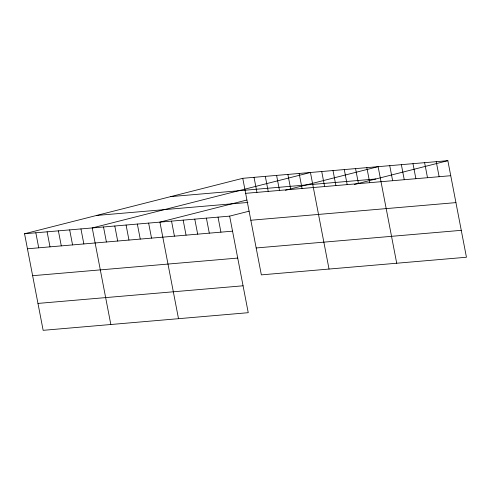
<?xml version="1.0" encoding="UTF-8"?>
<svg xmlns="http://www.w3.org/2000/svg" width="491" height="491" viewBox="0 0 491 491"><rect width="100%" height="100%" fill="white"/><g stroke="black" fill="none" stroke-linecap="round" stroke-linejoin="round"><path stroke-width="0.74" d="M24.55 233.759L229.647 216.132L248.243 312.693L43.147 330.326L24.55 233.759L242.757 178.307L447.853 160.674L466.45 257.241L261.353 274.868L242.757 178.307M246.758 200.052L159.913 222.122L178.509 318.69M285.339 190.25L378.119 166.67L396.716 263.237M229.647 216.132L249.09 211.185M354.33 184.444L447.853 160.674M170.745 196.603L375.848 178.976M245.653 193.337L450.75 175.71M96.555 215.457L247.906 202.452M250.833 220.244L455.93 202.611M27.447 248.79L232.544 231.163M256.173 247.967L461.27 230.334M32.627 275.697L237.724 258.07M37.967 303.42L243.063 285.793M436.229 161.674L439.126 176.705M424.611 162.674L427.508 177.705M412.986 163.675L415.883 178.706M401.368 164.669L404.259 179.706M389.744 165.67L392.64 180.7M366.838 167.64L369.735 182.67M355.558 168.609L358.455 183.64M344.277 169.579L347.174 184.61M333.002 170.549L335.893 185.58M321.722 171.519L324.612 186.549M329.031 269.056L310.441 172.488L92.234 227.941L110.831 324.508M299.16 173.458L302.051 188.489M287.879 174.428L290.77 189.458M276.599 175.397L279.489 190.428M265.318 176.367L268.215 191.398M254.037 177.337L256.934 192.368M218.029 217.126L220.919 232.163M206.404 218.127L209.301 233.157M194.78 219.127L197.677 234.158M183.161 220.128L186.052 235.158M171.537 221.122L174.434 236.159M148.632 223.092L151.529 238.129M137.351 224.062L140.248 239.099M126.077 225.031L128.967 240.062M114.796 226.001L117.687 241.032M103.515 226.971L106.406 242.002M80.954 228.91L83.844 243.941M69.673 229.88L72.564 244.911M58.392 230.85L61.289 245.881M47.111 231.82L50.008 246.85M35.831 232.789L38.728 247.82"/></g></svg>
